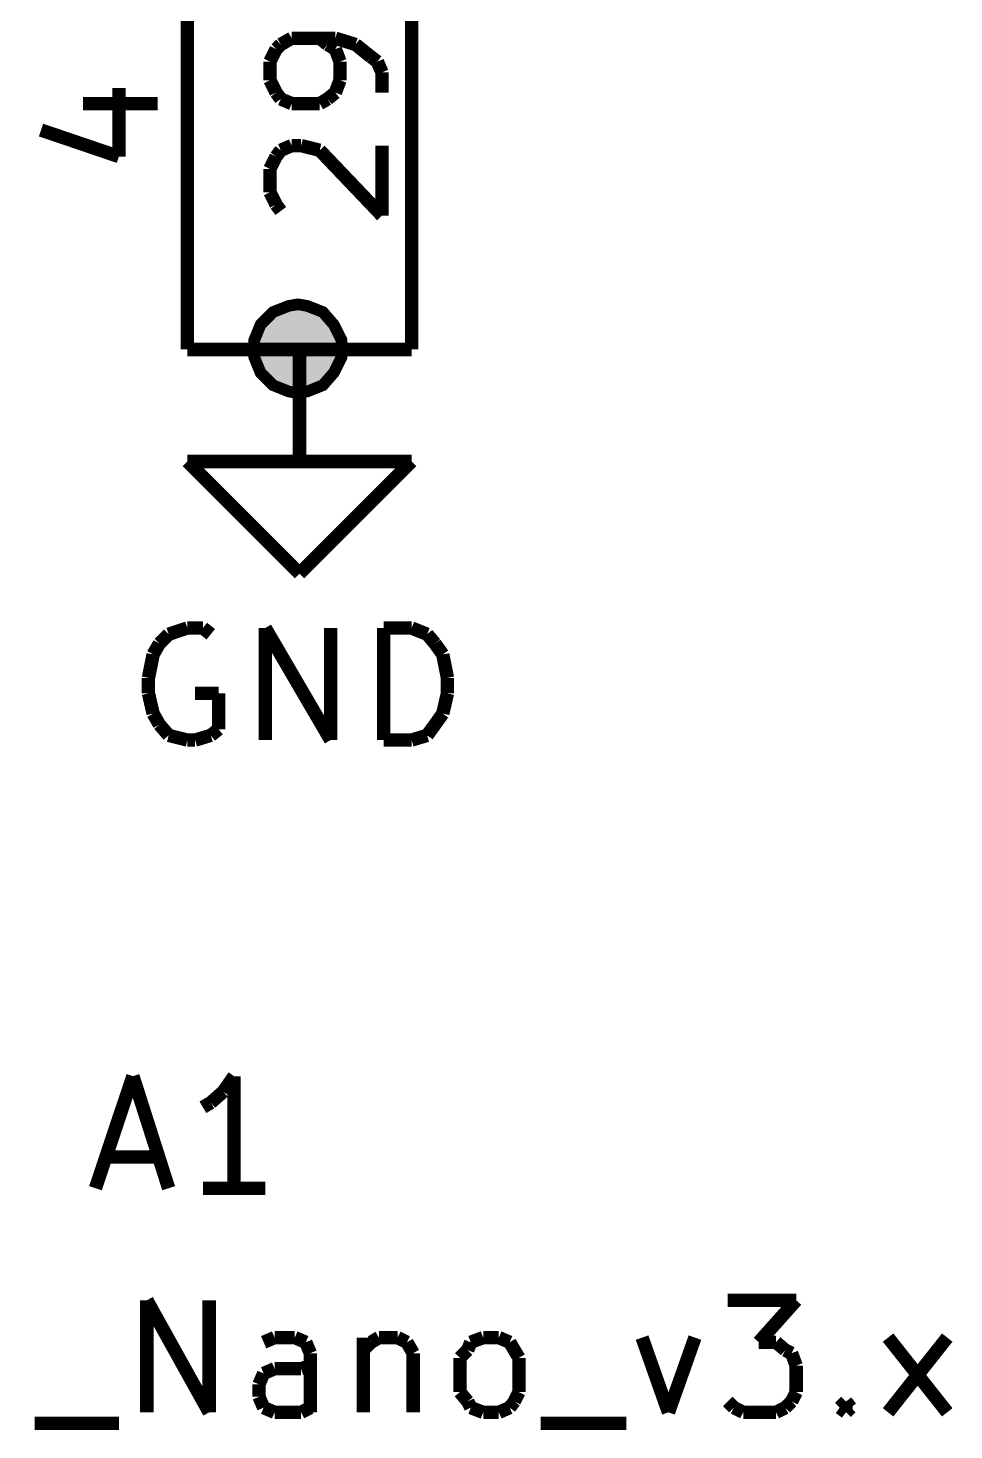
# Model space of a CAD drawing. Header units: millimetres. Extents: x 10 to 287, y 10 to 200.
# Drawn here: x 61.7 to 72.18, y 110.15 to 126.04 of the extents above; entities that cross this region are included whole.
import ezdxf

# ---------------------------------------------------------------- set-up
doc = ezdxf.new("R2010")
doc.units = ezdxf.units.MM
doc.layers.add('H', color=7, linetype='Continuous')
doc.layers.add('P', color=7, linetype='Continuous')

msp = doc.modelspace()

# ---------------------------------------------------------------- hatches: boundary and pattern name
at = {"layer": 'H', "linetype": 'Continuous'}
msp.add_hatch(color=256, dxfattribs=at).paths.add_polyline_path([(64.752, 121.902), (64.664, 121.902), (64.488, 121.991), (64.347, 122.114), (64.276, 122.29), (64.258, 122.396), (64.276, 122.502), (64.347, 122.678), (64.488, 122.82), (64.664, 122.89), (64.752, 122.89), (64.858, 122.89), (65.035, 122.82), (65.176, 122.678), (65.246, 122.502), (65.246, 122.396), (65.246, 122.29), (65.176, 122.114), (65.035, 121.991), (64.858, 121.902), (64.752, 121.902)])

# ---------------------------------------------------------------- linework, layer by layer
at = {"layer": 'P'}
for points, const_width in [([(63.5, 126.206), (63.5, 123.666)], 0.152), ([(66.04, 126.206), (66.04, 123.666)], 0.152), ([(64.505, 125.801), (64.435, 125.659)], 0.152), ([(64.558, 125.853), (64.505, 125.801)], 0.152), ([(64.682, 125.924), (64.558, 125.853)], 0.152), ([(65.176, 125.924), (64.682, 125.924)], 0.152), ([(65.088, 125.853), (64.999, 125.924)], 0.152), ([(65.176, 125.801), (65.088, 125.853)], 0.152), ([(65.405, 125.853), (65.176, 125.924)], 0.152), ([(65.229, 125.659), (65.176, 125.801)], 0.152), ([(65.581, 125.712), (65.405, 125.853)], 0.152), ([(64.435, 125.659), (64.435, 125.448)], 0.152), ([(65.229, 125.448), (65.229, 125.659)], 0.152), ([(65.652, 125.659), (65.581, 125.712)], 0.152), ([(65.705, 125.536), (65.652, 125.659)], 0.152), ([(65.705, 125.307), (65.705, 125.536)], 0.152), ([(62.724, 124.583), (62.724, 125.36)], 0.152), ([(64.435, 125.448), (64.505, 125.307)], 0.152), ([(64.505, 125.307), (64.558, 125.236)], 0.152), ([(65.088, 125.236), (65.176, 125.307)], 0.152), ([(65.176, 125.307), (65.229, 125.448)], 0.152), ([(62.318, 125.183), (63.165, 125.183)], 0.152), ([(64.558, 125.236), (64.682, 125.183)], 0.152), ([(64.682, 125.183), (64.999, 125.183)], 0.152), ([(64.999, 125.183), (65.088, 125.236)], 0.152), ([(61.842, 124.883), (62.724, 124.583)], 0.152), ([(64.558, 124.654), (64.682, 124.707)], 0.152), ([(64.682, 124.707), (64.788, 124.707)], 0.152), ([(64.788, 124.707), (64.999, 124.654)], 0.152), ([(65.705, 123.913), (65.705, 124.707)], 0.152), ([(64.435, 124.442), (64.505, 124.583)], 0.152), ([(64.505, 124.583), (64.558, 124.654)], 0.152), ([(64.999, 124.654), (65.705, 123.913)], 0.152), ([(64.435, 124.178), (64.435, 124.442)], 0.152), ([(64.505, 124.037), (64.435, 124.178)], 0.152), ([(64.558, 123.966), (64.505, 124.037)], 0.152), ([(63.5, 123.666), (63.5, 122.396)], 0.152), ([(66.04, 123.666), (66.04, 122.396)], 0.152), ([(65.246, 122.414), (65.246, 122.502), (65.158, 122.678), (65.035, 122.82), (64.858, 122.89), (64.752, 122.908), (64.647, 122.89), (64.47, 122.82), (64.329, 122.678), (64.258, 122.502), (64.258, 122.414), (64.258, 122.308), (64.329, 122.132), (64.47, 121.991), (64.647, 121.92), (64.752, 121.902), (64.858, 121.92), (65.035, 121.991), (65.158, 122.132), (65.246, 122.308), (65.246, 122.414), (65.246, 122.414)], 0.132), ([(63.5, 122.396), (64.77, 122.396)], 0.152), ([(64.77, 122.396), (64.77, 121.126)], 0.152), ([(66.04, 122.396), (64.77, 122.396)], 0.152), ([(64.77, 119.856), (63.5, 121.126)], 0.152), ([(63.5, 121.126), (64.77, 121.126)], 0.152), ([(64.77, 121.126), (66.04, 121.126)], 0.152), ([(66.04, 121.126), (64.77, 119.856)], 0.152), ([(63.288, 119.168), (63.183, 119.063)], 0.152), ([(63.5, 119.239), (63.288, 119.168)], 0.152), ([(63.676, 119.239), (63.5, 119.239)], 0.152), ([(63.765, 119.168), (63.676, 119.239)], 0.152), ([(64.382, 117.969), (64.382, 119.239)], 0.152), ([(64.382, 119.239), (65.123, 117.969)], 0.152), ([(65.123, 117.969), (65.123, 119.239)], 0.152), ([(65.723, 117.969), (65.723, 119.239)], 0.152), ([(65.723, 119.239), (66.04, 119.239)], 0.152), ([(66.04, 119.239), (66.216, 119.168)], 0.152), ([(66.216, 119.168), (66.305, 119.063)], 0.152), ([(63.183, 119.063), (63.112, 118.939)], 0.152), ([(66.305, 119.063), (66.393, 118.939)], 0.152), ([(63.112, 118.939), (63.059, 118.674)], 0.152), ([(66.393, 118.939), (66.446, 118.674)], 0.152), ([(63.059, 118.674), (63.059, 118.498)], 0.152), ([(66.446, 118.674), (66.446, 118.498)], 0.152), ([(63.059, 118.498), (63.112, 118.269)], 0.152), ([(63.853, 118.498), (63.588, 118.498)], 0.152), ([(63.853, 118.092), (63.853, 118.498)], 0.152), ([(66.446, 118.498), (66.393, 118.269)], 0.152), ([(63.112, 118.269), (63.183, 118.145)], 0.152), ([(66.393, 118.269), (66.305, 118.145)], 0.152), ([(63.183, 118.145), (63.288, 118.022)], 0.152), ([(63.288, 118.022), (63.5, 117.969)], 0.152), ([(63.588, 117.969), (63.765, 118.022)], 0.152), ([(63.765, 118.022), (63.853, 118.092)], 0.152), ([(66.216, 118.022), (66.04, 117.969)], 0.152), ([(66.305, 118.145), (66.216, 118.022)], 0.152), ([(63.5, 117.969), (63.588, 117.969)], 0.152), ([(66.04, 117.969), (65.723, 117.969)], 0.152), ([(62.459, 112.889), (62.883, 114.159)], 0.152), ([(62.883, 114.159), (63.288, 112.889)], 0.152), ([(64.029, 114.159), (63.906, 113.983)], 0.152), ([(64.029, 112.889), (64.029, 114.159)], 0.152), ([(63.765, 113.859), (63.676, 113.806)], 0.152), ([(63.906, 113.983), (63.765, 113.859)], 0.152), ([(62.583, 113.242), (63.183, 113.242)], 0.152), ([(64.382, 112.889), (63.676, 112.889)], 0.152), ([(63.041, 110.349), (63.041, 111.619)], 0.152), ([(63.041, 111.619), (63.747, 110.349)], 0.152), ([(63.747, 110.349), (63.747, 111.619)], 0.152), ([(69.621, 111.619), (70.397, 111.619)], 0.152), ([(70.397, 111.619), (69.973, 111.143)], 0.152), ([(64.488, 111.196), (64.364, 111.143)], 0.152), ([(64.717, 111.196), (64.488, 111.196)], 0.152), ([(64.841, 111.143), (64.717, 111.196)], 0.152), ([(65.493, 111.196), (65.493, 110.349)], 0.152), ([(65.581, 111.143), (65.67, 111.196)], 0.152), ([(65.67, 111.196), (65.881, 111.196)], 0.152), ([(65.881, 111.196), (65.987, 111.143)], 0.152), ([(66.71, 111.143), (66.851, 111.196)], 0.152), ([(66.851, 111.196), (67.028, 111.196)], 0.152), ([(67.028, 111.196), (67.151, 111.143)], 0.152), ([(68.651, 111.196), (68.95, 110.349)], 0.152), ([(68.95, 110.349), (69.25, 111.196)], 0.152), ([(71.438, 110.349), (72.108, 111.196)], 0.152), ([(71.438, 111.196), (72.108, 110.349)], 0.152), ([(64.893, 111.019), (64.841, 111.143)], 0.152), ([(64.893, 110.349), (64.893, 111.019)], 0.152), ([(65.493, 111.054), (65.581, 111.143)], 0.152), ([(65.987, 111.143), (66.058, 111.019)], 0.152), ([(66.058, 111.019), (66.058, 110.349)], 0.152), ([(66.587, 110.966), (66.675, 111.054)], 0.152), ([(66.675, 111.054), (66.71, 111.143)], 0.152), ([(67.151, 111.143), (67.204, 111.054)], 0.152), ([(67.204, 111.054), (67.257, 110.966)], 0.152), ([(69.973, 111.143), (70.168, 111.143)], 0.152), ([(70.168, 111.143), (70.273, 111.054)], 0.152), ([(70.273, 111.054), (70.344, 111.019)], 0.152), ([(70.344, 111.019), (70.397, 110.878)], 0.152), ([(64.364, 110.79), (64.488, 110.843)], 0.152), ([(64.488, 110.843), (64.788, 110.843)], 0.152), ([(64.788, 110.843), (64.893, 110.878)], 0.152), ([(66.587, 110.578), (66.587, 110.966)], 0.152), ([(67.257, 110.966), (67.257, 110.578)], 0.152), ([(70.397, 110.878), (70.397, 110.578)], 0.152), ([(64.311, 110.666), (64.364, 110.79)], 0.152), ([(64.311, 110.525), (64.311, 110.666)], 0.152), ([(64.364, 110.402), (64.311, 110.525)], 0.152), ([(66.675, 110.472), (66.587, 110.578)], 0.152), ([(67.257, 110.578), (67.204, 110.472)], 0.152), ([(70.397, 110.578), (70.344, 110.472)], 0.152), ([(64.488, 110.349), (64.364, 110.402)], 0.152), ([(64.893, 110.402), (64.788, 110.349)], 0.152), ([(66.71, 110.402), (66.675, 110.472)], 0.152), ([(66.851, 110.349), (66.71, 110.402)], 0.152), ([(67.151, 110.402), (67.028, 110.349)], 0.152), ([(67.204, 110.472), (67.151, 110.402)], 0.152), ([(69.691, 110.402), (69.621, 110.472)], 0.152), ([(69.797, 110.349), (69.691, 110.402)], 0.152), ([(70.273, 110.402), (70.168, 110.349)], 0.152), ([(70.344, 110.472), (70.273, 110.402)], 0.152), ([(70.891, 110.402), (70.961, 110.472)], 0.152), ([(70.961, 110.349), (70.891, 110.402)], 0.152), ([(70.961, 110.472), (71.014, 110.402)], 0.152), ([(70.961, 110.472), (70.961, 110.349)], 0.152), ([(71.014, 110.402), (70.961, 110.349)], 0.152), ([(61.771, 110.225), (62.724, 110.225)], 0.152), ([(64.788, 110.349), (64.488, 110.349)], 0.152), ([(67.028, 110.349), (66.851, 110.349)], 0.152), ([(67.504, 110.225), (68.474, 110.225)], 0.152), ([(70.168, 110.349), (69.797, 110.349)], 0.152)]:
    msp.add_lwpolyline(points, dxfattribs=dict(at, const_width=const_width))

doc.saveas('drawing.dxf')
